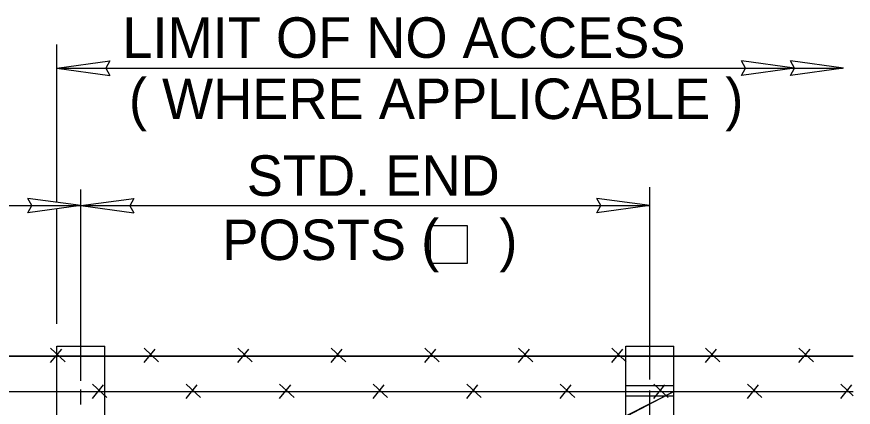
# Model space of a CAD drawing. Extents: x -397 to 497, y -84 to 230.
# Drawn here: x 291.54 to 318.37, y 49.35 to 61.89 of the extents above; entities that cross this region are included whole.
import ezdxf

# ---------------------------------------------------------------- set-up
doc = ezdxf.new("R2010")
doc.units = 0
doc.layers.add('Default', color=7, linetype='Continuous')

msp = doc.modelspace()

# ---------------------------------------------------------------- linework, layer by layer
at = {"layer": 'Default'}
for p, q in [((292.831, 55.942), (292.831, 60.995)), ((292.831, 60.236), (294.534, 60.47)), ((316.489, 60.236), (314.786, 60.47)), ((318.06, 60.234), (316.357, 60.468)), ((292.831, 60.236), (318.022, 60.236)), ((292.831, 60.236), (294.534, 60.002)), ((316.489, 60.236), (314.786, 60.002)), ((318.06, 60.234), (316.357, 60)), ((293.599, 50.2), (293.599, 56.346)), ((311.849, 50.244), (311.849, 56.422)), ((273.553, 55.826), (293.599, 55.826)), ((293.599, 55.826), (291.896, 56.06)), ((293.599, 55.826), (291.896, 55.592)), ((293.599, 55.826), (295.302, 56.06)), ((293.599, 55.826), (311.849, 55.826)), ((293.599, 55.826), (295.302, 55.592)), ((311.849, 55.826), (310.146, 56.06)), ((311.849, 55.826), (310.146, 55.592)), ((292.831, 52.036), (292.831, 55.71)), ((293.094, 50.817), (292.632, 51.252)), ((292.831, 39.23), (292.831, 51.319)), ((292.831, 51.319), (294.368, 51.319)), ((294.368, 39.245), (294.368, 51.319)), ((296.094, 50.817), (295.632, 51.252)), ((299.094, 50.817), (298.632, 51.252)), ((302.094, 50.817), (301.632, 51.252)), ((305.094, 50.817), (304.632, 51.252)), ((308.094, 50.817), (307.632, 51.252)), ((311.094, 50.817), (310.632, 51.252)), ((311.08, 39.947), (311.08, 51.319)), ((311.08, 51.319), (312.617, 51.319)), ((312.617, 39.807), (312.617, 51.319)), ((314.094, 50.817), (313.632, 51.252)), ((317.094, 50.817), (316.632, 51.252)), ((318.373, 50.998), (254.159, 50.998)), ((274.281, 50.998), (318.373, 50.998)), ((292.632, 50.789), (292.986, 51.225)), ((295.632, 50.789), (295.986, 51.225)), ((298.632, 50.789), (298.986, 51.225)), ((301.632, 50.789), (301.986, 51.225)), ((304.632, 50.789), (304.986, 51.225)), ((307.632, 50.789), (307.986, 51.225)), ((310.632, 50.789), (310.986, 51.225)), ((313.632, 50.789), (313.986, 51.225)), ((316.632, 50.789), (316.986, 51.225)), ((293.599, 49.449), (293.599, 49.924)), ((294.439, 49.664), (293.976, 50.099)), ((293.976, 49.636), (294.33, 50.072)), ((297.439, 49.664), (296.976, 50.099)), ((296.976, 49.636), (297.33, 50.072)), ((300.439, 49.664), (299.976, 50.099)), ((299.976, 49.636), (300.33, 50.072)), ((303.439, 49.664), (302.976, 50.099)), ((302.976, 49.636), (303.33, 50.072)), ((306.439, 49.664), (305.976, 50.099)), ((305.976, 49.636), (306.33, 50.072)), ((309.439, 49.664), (308.976, 50.099)), ((308.976, 49.636), (309.33, 50.072)), ((311.08, 50.059), (312.617, 50.059)), ((312.439, 49.664), (311.976, 50.099)), ((311.976, 49.636), (312.33, 50.072)), ((315.439, 49.664), (314.976, 50.099)), ((314.976, 49.636), (315.33, 50.072)), ((318.373, 49.726), (317.976, 50.099)), ((317.976, 49.636), (318.33, 50.072)), ((274.281, 49.862), (318.373, 49.862)), ((312.619, 49.86), (293.693, 39.975)), ((294.37, 40.67), (312.619, 49.86)), ((311.08, 49.719), (312.617, 49.719)), ((311.849, 49.043), (311.849, 49.891))]:
    msp.add_line(p, q, dxfattribs=at)
for points in [[(294.534, 60.47), (294.402, 60.234), (294.534, 60.002)], [(314.786, 60.002), (314.918, 60.239), (314.786, 60.47)], [(316.357, 60), (316.489, 60.236), (316.357, 60.468)], [(291.896, 55.592), (292.028, 55.828), (291.896, 56.06)], [(295.302, 56.06), (295.171, 55.823), (295.302, 55.592)], [(310.146, 55.592), (310.277, 55.828), (310.146, 56.06)]]:
    msp.add_lwpolyline(points, dxfattribs=at)
msp.add_lwpolyline([(304.808, 53.985), (306.004, 53.985), (306.004, 55.181), (304.808, 55.181)], close=True, dxfattribs=at)

# ---------------------------------------------------------------- texts
for s, p in [('LIMIT OF NO ACCESS', (294.931, 60.569)), ('( WHERE APPLICABLE )', (295.142, 58.605)), ('STD. END', (298.922, 56.141)), ('POSTS (    )', (298.137, 54.08))]:
    msp.add_text(s, height=1.3, dxfattribs=at).set_placement(p)

doc.saveas('drawing.dxf')
